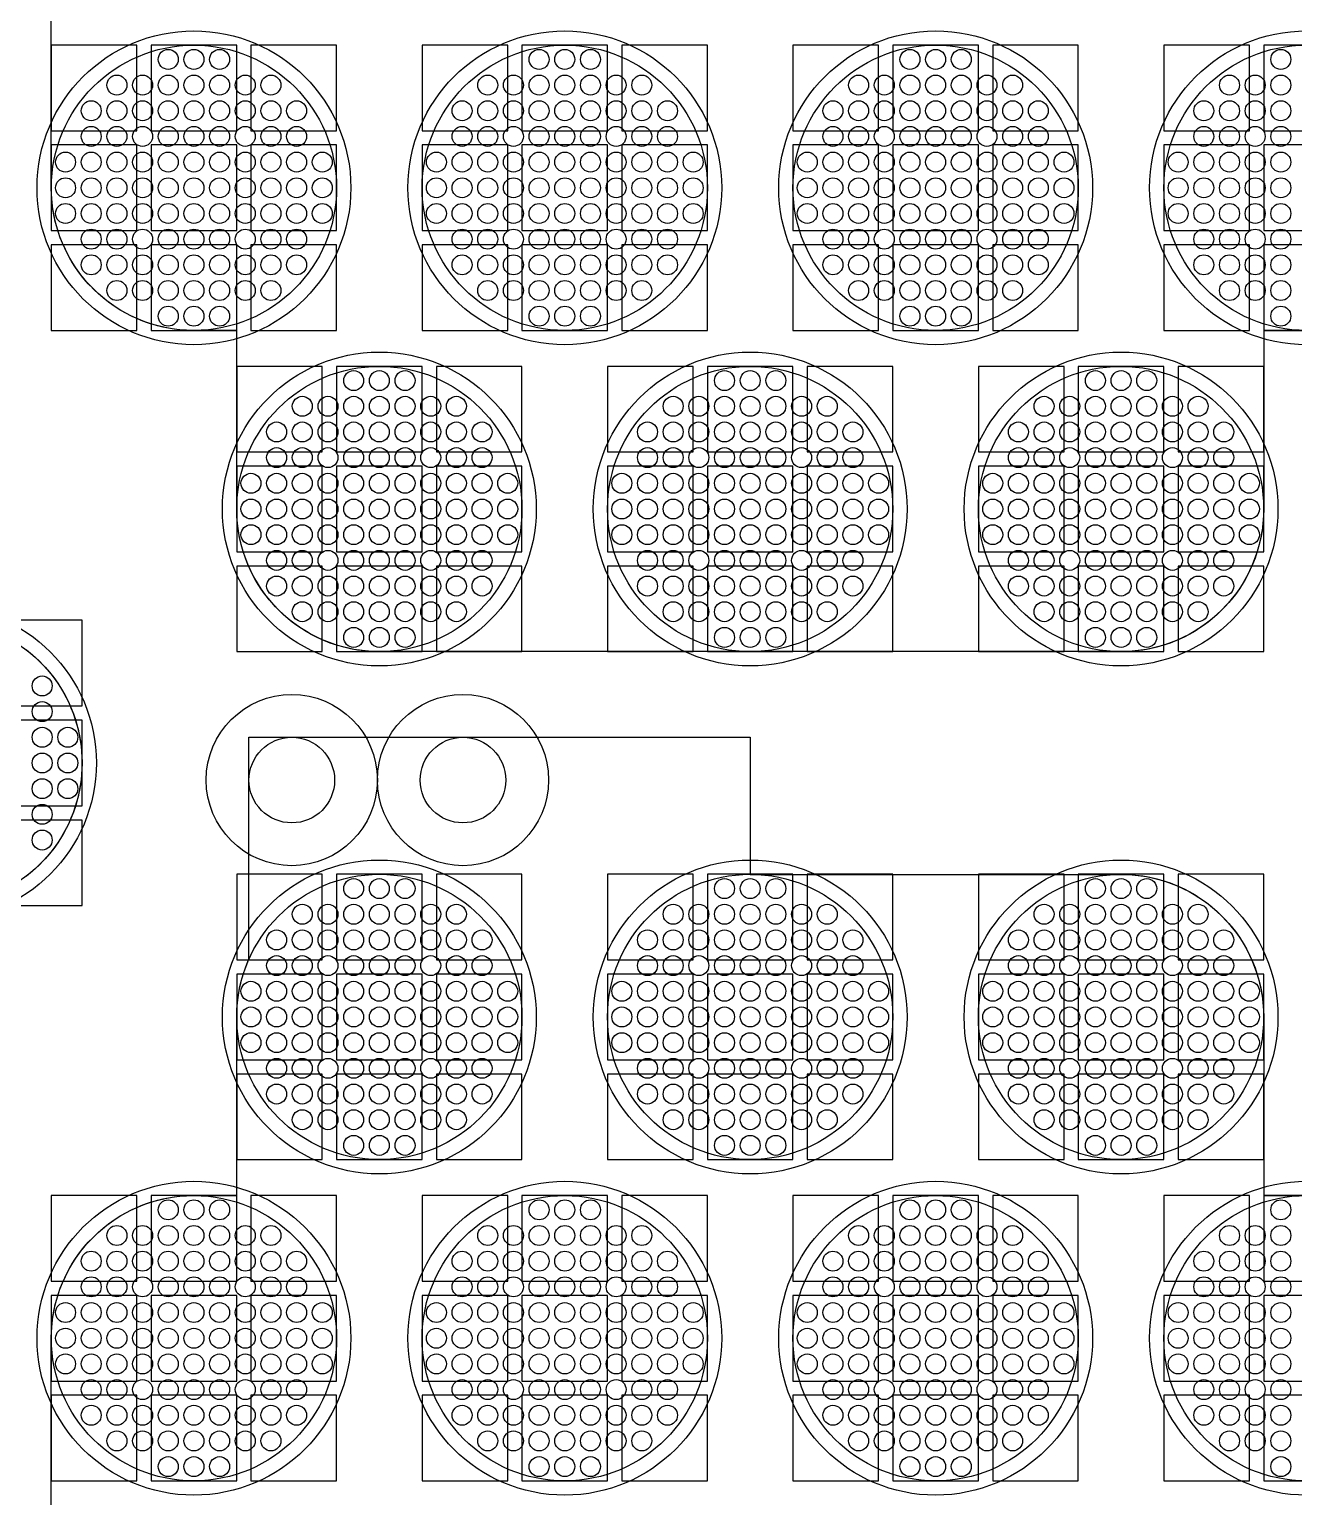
# Model space of a CAD drawing. Extents: x -49 to 54, y -38 to 38.
# Drawn here: x 5.64 to 10.07, y -26.14 to -20.99 of the extents above; entities that cross this region are included whole.
import ezdxf

# ---------------------------------------------------------------- set-up
doc = ezdxf.new("R2010")
doc.units = 0
for name, color, linetype in [('ADHESIVE_VIA_OPENINGS', 30, 'CONTINUOUS'), ('BACK_LAYER', 5, 'CONTINUOUS'), ('COND_LAYER_LOWER_ELECTRODE', 6, 'CONTINUOUS'), ('CONDUCTIVE_LAYER_BACK_LAYER', 2, 'CONTINUOUS'), ('EMITTER', 3, 'CONTINUOUS'), ('LOWER_ELECTRODE', 1, 'CONTINUOUS'), ('SUBSTRATE_VIA', 4, 'CONTINUOUS')]:
    doc.layers.add(name, color=color, linetype=linetype)

msp = doc.modelspace()

# ---------------------------------------------------------------- linework, layer by layer
at = {"layer": 'ADHESIVE_VIA_OPENINGS'}
for centre in [(6.5559, -23.6238), (7.1559, -23.6238)]:
    msp.add_circle(centre, 0.3, dxfattribs=at)
at = {"layer": 'BACK_LAYER'}
for points in [[(5.7128, -21.3479), (6.0128, -21.3479), (6.0128, -21.0479), (5.7128, -21.0479)], [(6.0628, -21.3479), (6.3628, -21.3479), (6.3628, -21.0479), (6.0628, -21.0479)], [(6.4128, -21.3479), (6.7128, -21.3479), (6.7128, -21.0479), (6.4128, -21.0479)], [(7.0128, -21.3479), (7.3128, -21.3479), (7.3128, -21.0479), (7.0128, -21.0479)], [(7.3628, -21.3479), (7.6628, -21.3479), (7.6628, -21.0479), (7.3628, -21.0479)], [(7.7128, -21.3479), (8.0128, -21.3479), (8.0128, -21.0479), (7.7128, -21.0479)], [(8.3128, -21.3479), (8.6128, -21.3479), (8.6128, -21.0479), (8.3128, -21.0479)], [(8.6628, -21.3479), (8.9628, -21.3479), (8.9628, -21.0479), (8.6628, -21.0479)], [(9.0128, -21.3479), (9.3128, -21.3479), (9.3128, -21.0479), (9.0128, -21.0479)], [(9.6128, -21.3479), (9.9128, -21.3479), (9.9128, -21.0479), (9.6128, -21.0479)], [(9.9628, -21.3479), (10.2628, -21.3479), (10.2628, -21.0479), (9.9628, -21.0479)], [(5.7128, -21.6979), (6.0128, -21.6979), (6.0128, -21.3979), (5.7128, -21.3979)], [(6.0628, -21.6979), (6.3628, -21.6979), (6.3628, -21.3979), (6.0628, -21.3979)], [(6.4128, -21.6979), (6.7128, -21.6979), (6.7128, -21.3979), (6.4128, -21.3979)], [(7.0128, -21.6979), (7.3128, -21.6979), (7.3128, -21.3979), (7.0128, -21.3979)], [(7.3628, -21.6979), (7.6628, -21.6979), (7.6628, -21.3979), (7.3628, -21.3979)], [(7.7128, -21.6979), (8.0128, -21.6979), (8.0128, -21.3979), (7.7128, -21.3979)], [(8.3128, -21.6979), (8.6128, -21.6979), (8.6128, -21.3979), (8.3128, -21.3979)], [(8.6628, -21.6979), (8.9628, -21.6979), (8.9628, -21.3979), (8.6628, -21.3979)], [(9.0128, -21.6979), (9.3128, -21.6979), (9.3128, -21.3979), (9.0128, -21.3979)], [(9.6128, -21.6979), (9.9128, -21.6979), (9.9128, -21.3979), (9.6128, -21.3979)], [(9.9628, -21.6979), (10.2628, -21.6979), (10.2628, -21.3979), (9.9628, -21.3979)], [(5.7128, -22.0479), (6.0128, -22.0479), (6.0128, -21.7479), (5.7128, -21.7479)], [(6.0628, -22.0479), (6.3628, -22.0479), (6.3628, -21.7479), (6.0628, -21.7479)], [(6.4128, -22.0479), (6.7128, -22.0479), (6.7128, -21.7479), (6.4128, -21.7479)], [(7.0128, -22.0479), (7.3128, -22.0479), (7.3128, -21.7479), (7.0128, -21.7479)], [(7.3628, -22.0479), (7.6628, -22.0479), (7.6628, -21.7479), (7.3628, -21.7479)], [(7.7128, -22.0479), (8.0128, -22.0479), (8.0128, -21.7479), (7.7128, -21.7479)], [(8.3128, -22.0479), (8.6128, -22.0479), (8.6128, -21.7479), (8.3128, -21.7479)], [(8.6628, -22.0479), (8.9628, -22.0479), (8.9628, -21.7479), (8.6628, -21.7479)], [(9.0128, -22.0479), (9.3128, -22.0479), (9.3128, -21.7479), (9.0128, -21.7479)], [(9.6128, -22.0479), (9.9128, -22.0479), (9.9128, -21.7479), (9.6128, -21.7479)], [(9.9628, -22.0479), (10.2628, -22.0479), (10.2628, -21.7479), (9.9628, -21.7479)], [(6.3628, -22.4737), (6.6628, -22.4737), (6.6628, -22.1737), (6.3628, -22.1737)], [(6.7128, -22.4737), (7.0128, -22.4737), (7.0128, -22.1737), (6.7128, -22.1737)], [(7.0628, -22.4737), (7.3628, -22.4737), (7.3628, -22.1737), (7.0628, -22.1737)], [(7.6628, -22.4737), (7.9628, -22.4737), (7.9628, -22.1737), (7.6628, -22.1737)], [(8.0128, -22.4737), (8.3128, -22.4737), (8.3128, -22.1737), (8.0128, -22.1737)], [(8.3628, -22.4737), (8.6628, -22.4737), (8.6628, -22.1737), (8.3628, -22.1737)], [(8.9628, -22.4737), (9.2628, -22.4737), (9.2628, -22.1737), (8.9628, -22.1737)], [(9.3128, -22.4737), (9.6128, -22.4737), (9.6128, -22.1737), (9.3128, -22.1737)], [(9.6628, -22.4737), (9.9628, -22.4737), (9.9628, -22.1737), (9.6628, -22.1737)], [(6.3628, -22.8237), (6.6628, -22.8237), (6.6628, -22.5237), (6.3628, -22.5237)], [(6.7128, -22.8237), (7.0128, -22.8237), (7.0128, -22.5237), (6.7128, -22.5237)], [(7.0628, -22.8237), (7.3628, -22.8237), (7.3628, -22.5237), (7.0628, -22.5237)], [(7.6628, -22.8237), (7.9628, -22.8237), (7.9628, -22.5237), (7.6628, -22.5237)], [(8.0128, -22.8237), (8.3128, -22.8237), (8.3128, -22.5237), (8.0128, -22.5237)], [(8.3628, -22.8237), (8.6628, -22.8237), (8.6628, -22.5237), (8.3628, -22.5237)], [(8.9628, -22.8237), (9.2628, -22.8237), (9.2628, -22.5237), (8.9628, -22.5237)], [(9.3128, -22.8237), (9.6128, -22.8237), (9.6128, -22.5237), (9.3128, -22.5237)], [(9.6628, -22.8237), (9.9628, -22.8237), (9.9628, -22.5237), (9.6628, -22.5237)], [(6.3628, -23.1737), (6.6628, -23.1737), (6.6628, -22.8737), (6.3628, -22.8737)], [(6.7128, -23.1737), (7.0128, -23.1737), (7.0128, -22.8737), (6.7128, -22.8737)], [(7.0628, -23.1737), (7.3628, -23.1737), (7.3628, -22.8737), (7.0628, -22.8737)], [(7.6628, -23.1737), (7.9628, -23.1737), (7.9628, -22.8737), (7.6628, -22.8737)], [(8.0128, -23.1737), (8.3128, -23.1737), (8.3128, -22.8737), (8.0128, -22.8737)], [(8.3628, -23.1737), (8.6628, -23.1737), (8.6628, -22.8737), (8.3628, -22.8737)], [(8.9628, -23.1737), (9.2628, -23.1737), (9.2628, -22.8737), (8.9628, -22.8737)], [(9.3128, -23.1737), (9.6128, -23.1737), (9.6128, -22.8737), (9.3128, -22.8737)], [(9.6628, -23.1737), (9.9628, -23.1737), (9.9628, -22.8737), (9.6628, -22.8737)], [(5.5209, -23.3639), (5.8209, -23.3639), (5.8209, -23.0639), (5.5209, -23.0639)], [(5.5209, -23.7139), (5.8209, -23.7139), (5.8209, -23.4139), (5.5209, -23.4139)], [(5.5209, -24.0639), (5.8209, -24.0639), (5.8209, -23.7639), (5.5209, -23.7639)], [(6.3628, -24.2541), (6.6628, -24.2541), (6.6628, -23.9541), (6.3628, -23.9541)], [(6.7128, -24.2541), (7.0128, -24.2541), (7.0128, -23.9541), (6.7128, -23.9541)], [(7.0628, -24.2541), (7.3628, -24.2541), (7.3628, -23.9541), (7.0628, -23.9541)], [(7.6628, -24.2541), (7.9628, -24.2541), (7.9628, -23.9541), (7.6628, -23.9541)], [(8.0128, -24.2541), (8.3128, -24.2541), (8.3128, -23.9541), (8.0128, -23.9541)], [(8.3628, -24.2541), (8.6628, -24.2541), (8.6628, -23.9541), (8.3628, -23.9541)], [(8.9628, -24.2541), (9.2628, -24.2541), (9.2628, -23.9541), (8.9628, -23.9541)], [(9.3128, -24.2541), (9.6128, -24.2541), (9.6128, -23.9541), (9.3128, -23.9541)], [(9.6628, -24.2541), (9.9628, -24.2541), (9.9628, -23.9541), (9.6628, -23.9541)], [(6.3628, -24.6041), (6.6628, -24.6041), (6.6628, -24.3041), (6.3628, -24.3041)], [(6.7128, -24.6041), (7.0128, -24.6041), (7.0128, -24.3041), (6.7128, -24.3041)], [(7.0628, -24.6041), (7.3628, -24.6041), (7.3628, -24.3041), (7.0628, -24.3041)], [(7.6628, -24.6041), (7.9628, -24.6041), (7.9628, -24.3041), (7.6628, -24.3041)], [(8.0128, -24.6041), (8.3128, -24.6041), (8.3128, -24.3041), (8.0128, -24.3041)], [(8.3628, -24.6041), (8.6628, -24.6041), (8.6628, -24.3041), (8.3628, -24.3041)], [(8.9628, -24.6041), (9.2628, -24.6041), (9.2628, -24.3041), (8.9628, -24.3041)], [(9.3128, -24.6041), (9.6128, -24.6041), (9.6128, -24.3041), (9.3128, -24.3041)], [(9.6628, -24.6041), (9.9628, -24.6041), (9.9628, -24.3041), (9.6628, -24.3041)], [(6.3628, -24.9541), (6.6628, -24.9541), (6.6628, -24.6541), (6.3628, -24.6541)], [(6.7128, -24.9541), (7.0128, -24.9541), (7.0128, -24.6541), (6.7128, -24.6541)], [(7.0628, -24.9541), (7.3628, -24.9541), (7.3628, -24.6541), (7.0628, -24.6541)], [(7.6628, -24.9541), (7.9628, -24.9541), (7.9628, -24.6541), (7.6628, -24.6541)], [(8.0128, -24.9541), (8.3128, -24.9541), (8.3128, -24.6541), (8.0128, -24.6541)], [(8.3628, -24.9541), (8.6628, -24.9541), (8.6628, -24.6541), (8.3628, -24.6541)], [(8.9628, -24.9541), (9.2628, -24.9541), (9.2628, -24.6541), (8.9628, -24.6541)], [(9.3128, -24.9541), (9.6128, -24.9541), (9.6128, -24.6541), (9.3128, -24.6541)], [(9.6628, -24.9541), (9.9628, -24.9541), (9.9628, -24.6541), (9.6628, -24.6541)], [(5.7128, -25.38), (6.0128, -25.38), (6.0128, -25.08), (5.7128, -25.08)], [(6.0628, -25.38), (6.3628, -25.38), (6.3628, -25.08), (6.0628, -25.08)], [(6.4128, -25.38), (6.7128, -25.38), (6.7128, -25.08), (6.4128, -25.08)], [(7.0128, -25.38), (7.3128, -25.38), (7.3128, -25.08), (7.0128, -25.08)], [(7.3628, -25.38), (7.6628, -25.38), (7.6628, -25.08), (7.3628, -25.08)], [(7.7128, -25.38), (8.0128, -25.38), (8.0128, -25.08), (7.7128, -25.08)], [(8.3128, -25.38), (8.6128, -25.38), (8.6128, -25.08), (8.3128, -25.08)], [(8.6628, -25.38), (8.9628, -25.38), (8.9628, -25.08), (8.6628, -25.08)], [(9.0128, -25.38), (9.3128, -25.38), (9.3128, -25.08), (9.0128, -25.08)], [(9.6128, -25.38), (9.9128, -25.38), (9.9128, -25.08), (9.6128, -25.08)], [(9.9628, -25.38), (10.2628, -25.38), (10.2628, -25.08), (9.9628, -25.08)], [(5.7128, -25.73), (6.0128, -25.73), (6.0128, -25.43), (5.7128, -25.43)], [(6.0628, -25.73), (6.3628, -25.73), (6.3628, -25.43), (6.0628, -25.43)], [(6.4128, -25.73), (6.7128, -25.73), (6.7128, -25.43), (6.4128, -25.43)], [(7.0128, -25.73), (7.3128, -25.73), (7.3128, -25.43), (7.0128, -25.43)], [(7.3628, -25.73), (7.6628, -25.73), (7.6628, -25.43), (7.3628, -25.43)], [(7.7128, -25.73), (8.0128, -25.73), (8.0128, -25.43), (7.7128, -25.43)], [(8.3128, -25.73), (8.6128, -25.73), (8.6128, -25.43), (8.3128, -25.43)], [(8.6628, -25.73), (8.9628, -25.73), (8.9628, -25.43), (8.6628, -25.43)], [(9.0128, -25.73), (9.3128, -25.73), (9.3128, -25.43), (9.0128, -25.43)], [(9.6128, -25.73), (9.9128, -25.73), (9.9128, -25.43), (9.6128, -25.43)], [(9.9628, -25.73), (10.2628, -25.73), (10.2628, -25.43), (9.9628, -25.43)], [(5.7128, -26.08), (6.0128, -26.08), (6.0128, -25.78), (5.7128, -25.78)], [(6.0628, -26.08), (6.3628, -26.08), (6.3628, -25.78), (6.0628, -25.78)], [(6.4128, -26.08), (6.7128, -26.08), (6.7128, -25.78), (6.4128, -25.78)], [(7.0128, -26.08), (7.3128, -26.08), (7.3128, -25.78), (7.0128, -25.78)], [(7.3628, -26.08), (7.6628, -26.08), (7.6628, -25.78), (7.3628, -25.78)], [(7.7128, -26.08), (8.0128, -26.08), (8.0128, -25.78), (7.7128, -25.78)], [(8.3128, -26.08), (8.6128, -26.08), (8.6128, -25.78), (8.3128, -25.78)], [(8.6628, -26.08), (8.9628, -26.08), (8.9628, -25.78), (8.6628, -25.78)], [(9.0128, -26.08), (9.3128, -26.08), (9.3128, -25.78), (9.0128, -25.78)], [(9.6128, -26.08), (9.9128, -26.08), (9.9128, -25.78), (9.6128, -25.78)], [(9.9628, -26.08), (10.2628, -26.08), (10.2628, -25.78), (9.9628, -25.78)]]:
    msp.add_lwpolyline(points, close=True, dxfattribs=at)
at = {"layer": 'COND_LAYER_LOWER_ELECTRODE'}
for centre in [(6.2128, -21.5479), (7.5128, -21.5479), (8.8128, -21.5479), (10.1128, -21.5479), (6.8628, -22.6737), (8.1628, -22.6737), (9.4628, -22.6737), (5.3209, -23.5639), (6.8628, -24.4541), (8.1628, -24.4541), (9.4628, -24.4541), (6.2128, -25.58), (7.5128, -25.58), (8.8128, -25.58), (10.1128, -25.58)]:
    msp.add_circle(centre, 0.55, dxfattribs=at)
at = {"layer": 'CONDUCTIVE_LAYER_BACK_LAYER'}
for points in [[(10.1227, -22.0478), (9.9628, -22.0478), (9.9628, -22.6737), (9.9624, -22.6936), (9.9612, -22.7135), (9.9592, -22.7333), (9.9565, -22.7529), (9.9529, -22.7725), (9.9486, -22.7919), (9.9435, -22.8111), (9.9377, -22.8301), (9.9311, -22.8489), (9.9238, -22.8674), (9.9157, -22.8856), (9.9069, -22.9034), (9.8974, -22.9209), (9.8873, -22.938), (9.8764, -22.9546), (9.8649, -22.9708), (9.8528, -22.9866), (9.8401, -23.0019), (9.8267, -23.0166), (9.8128, -23.0308), (9.7983, -23.0444), (9.7833, -23.0575), (9.7678, -23.0699), (9.7518, -23.0817), (9.7354, -23.0929), (9.7185, -23.1034), (9.7012, -23.1132), (9.6836, -23.1224), (9.6656, -23.1308), (9.6472, -23.1385), (9.6286, -23.1455), (9.6097, -23.1517), (9.5906, -23.1571), (9.5713, -23.1618), (9.5518, -23.1658), (9.5322, -23.1689), (9.5124, -23.1713), (9.4926, -23.1729), (9.4727, -23.1736), (6.8528, -23.1736), (6.833, -23.1729), (6.8132, -23.1713), (6.7934, -23.1689), (6.7738, -23.1658), (6.7543, -23.1618), (6.735, -23.1571), (6.7159, -23.1517), (6.697, -23.1455), (6.6784, -23.1385), (6.66, -23.1308), (6.642, -23.1224), (6.6244, -23.1132), (6.6071, -23.1034), (6.5902, -23.0929), (6.5737, -23.0817), (6.5578, -23.0699), (6.5422, -23.0575), (6.5272, -23.0444), (6.5128, -23.0308), (6.4988, -23.0166), (6.4855, -23.0019), (6.4728, -22.9866), (6.4606, -22.9708), (6.4491, -22.9546), (6.4383, -22.938), (6.4281, -22.9209), (6.4186, -22.9034), (6.4099, -22.8856), (6.4018, -22.8674), (6.3945, -22.8489), (6.3879, -22.8301), (6.382, -22.8111), (6.377, -22.7919), (6.3726, -22.7725), (6.3691, -22.7529), (6.3663, -22.7333), (6.3644, -22.7135), (6.3632, -22.6936), (6.3628, -22.6737), (6.3628, -22.0478), (6.2028, -22.0478), (6.183, -22.047), (6.1632, -22.0454), (6.1434, -22.0431), (6.1238, -22.0399), (6.1043, -22.036), (6.085, -22.0313), (6.0659, -22.0258), (6.047, -22.0196), (6.0284, -22.0127), (6.01, -22.005), (5.992, -21.9965), (5.9744, -21.9874), (5.9571, -21.9776), (5.9402, -21.9671), (5.9237, -21.9559), (5.9078, -21.9441), (5.8922, -21.9316), (5.8772, -21.9186), (5.8628, -21.905), (5.8488, -21.8908), (5.8355, -21.876), (5.8228, -21.8608), (5.8106, -21.845), (5.7991, -21.8288), (5.7883, -21.8121), (5.7781, -21.795), (5.7686, -21.7776), (5.7599, -21.7597), (5.7518, -21.7415), (5.7445, -21.7231), (5.7379, -21.7043), (5.732, -21.6853), (5.727, -21.6661), (5.7226, -21.6467), (5.7191, -21.6271), (5.7163, -21.6074), (5.7144, -21.5876), (5.7132, -21.5678), (5.7128, -21.5479), (5.7128, -20.922)], [(5.626, -23.1678), (5.6415, -23.1802), (5.6565, -23.1933), (5.671, -23.2069), (5.6849, -23.2211), (5.6982, -23.2358), (5.711, -23.2511), (5.7231, -23.2668), (5.7346, -23.2831), (5.7454, -23.2997), (5.7556, -23.3168), (5.7651, -23.3343), (5.7738, -23.3521), (5.7819, -23.3703), (5.7892, -23.3888), (5.7958, -23.4075), (5.8017, -23.4265), (5.8068, -23.4458), (5.8111, -23.4652), (5.8146, -23.4847), (5.8174, -23.5044), (5.8193, -23.5242), (5.8205, -23.5441), (5.8209, -23.5639), (5.8205, -23.5838), (5.8193, -23.6037), (5.8174, -23.6234), (5.8146, -23.6431), (5.8111, -23.6627), (5.8068, -23.6821), (5.8017, -23.7013), (5.7958, -23.7203), (5.7892, -23.7391), (5.7819, -23.7576), (5.7738, -23.7757), (5.7651, -23.7936), (5.7556, -23.8111), (5.7454, -23.8281), (5.7346, -23.8448), (5.7231, -23.861), (5.711, -23.8768), (5.6982, -23.8921), (5.6849, -23.9068), (5.671, -23.921), (5.6565, -23.9346), (5.6415, -23.9477), (5.626, -23.9601)], [(5.7128, -26.2059), (5.7128, -25.58), (5.7132, -25.5601), (5.7144, -25.5402), (5.7163, -25.5205), (5.7191, -25.5008), (5.7226, -25.4812), (5.727, -25.4618), (5.732, -25.4426), (5.7379, -25.4236), (5.7445, -25.4048), (5.7518, -25.3863), (5.7599, -25.3682), (5.7686, -25.3503), (5.7781, -25.3328), (5.7883, -25.3158), (5.7991, -25.2991), (5.8106, -25.2829), (5.8228, -25.2671), (5.8355, -25.2519), (5.8488, -25.2371), (5.8628, -25.2229), (5.8772, -25.2093), (5.8922, -25.1962), (5.9078, -25.1838), (5.9237, -25.172), (5.9402, -25.1608), (5.9571, -25.1503), (5.9744, -25.1405), (5.992, -25.1313), (6.01, -25.1229), (6.0284, -25.1152), (6.047, -25.1083), (6.0659, -25.102), (6.085, -25.0966), (6.1043, -25.0919), (6.1238, -25.0879), (6.1434, -25.0848), (6.1632, -25.0824), (6.183, -25.0809), (6.2028, -25.0801), (6.3628, -25.0801), (6.3628, -24.4541), (6.3632, -24.4343), (6.3644, -24.4144), (6.3663, -24.3946), (6.3691, -24.3749), (6.3726, -24.3554), (6.377, -24.336), (6.382, -24.3167), (6.3879, -24.2977), (6.3945, -24.279), (6.4018, -24.2605), (6.4059, -24.2514), (6.4059, -23.4738), (8.1628, -23.4738), (8.1628, -23.9542), (9.4727, -23.9542), (9.4926, -23.955), (9.5124, -23.9566), (9.5322, -23.959), (9.5518, -23.9621), (9.5713, -23.966), (9.5906, -23.9707), (9.6097, -23.9762), (9.6286, -23.9824), (9.6472, -23.9894), (9.6656, -23.9971), (9.6836, -24.0055), (9.7012, -24.0146), (9.7185, -24.0245), (9.7354, -24.035), (9.7518, -24.0461), (9.7678, -24.058), (9.7833, -24.0704), (9.7983, -24.0834), (9.8128, -24.0971), (9.8267, -24.1113), (9.8401, -24.126), (9.8528, -24.1413), (9.8649, -24.157), (9.8764, -24.1733), (9.8873, -24.1899), (9.8974, -24.207), (9.9069, -24.2245), (9.9157, -24.2423), (9.9238, -24.2605), (9.9311, -24.279), (9.9377, -24.2977), (9.9435, -24.3167), (9.9486, -24.336), (9.9529, -24.3554), (9.9565, -24.3749), (9.9592, -24.3946), (9.9612, -24.4144), (9.9624, -24.4343), (9.9628, -24.4541), (9.9628, -25.0801), (10.1227, -25.0801)]]:
    msp.add_lwpolyline(points, dxfattribs=at)
at = {"layer": 'EMITTER'}
for centre in [(6.2128, -21.5479), (7.5128, -21.5479), (8.8128, -21.5479), (10.1128, -21.5479), (6.8628, -22.6737), (8.1628, -22.6737), (9.4628, -22.6737), (5.3209, -23.5639), (6.8628, -24.4541), (8.1628, -24.4541), (9.4628, -24.4541), (6.2128, -25.58), (7.5128, -25.58), (8.8128, -25.58), (10.1128, -25.58)]:
    msp.add_circle(centre, 0.5, dxfattribs=at)
at = {"layer": 'LOWER_ELECTRODE'}
for centre in [(6.1228, -21.0979), (6.2128, -21.0979), (6.3028, -21.0979), (7.4228, -21.0979), (7.5128, -21.0979), (7.6028, -21.0979), (8.7228, -21.0979), (8.8128, -21.0979), (8.9028, -21.0979), (10.0228, -21.0979), (5.9428, -21.1879), (6.0328, -21.1879), (6.1228, -21.1879), (6.2128, -21.1879), (6.3028, -21.1879), (6.3928, -21.1879), (6.4828, -21.1879), (7.2428, -21.1879), (7.3328, -21.1879), (7.4228, -21.1879), (7.5128, -21.1879), (7.6028, -21.1879), (7.6928, -21.1879), (7.7828, -21.1879), (8.5428, -21.1879), (8.6328, -21.1879), (8.7228, -21.1879), (8.8128, -21.1879), (8.9028, -21.1879), (8.9928, -21.1879), (9.0828, -21.1879), (9.8428, -21.1879), (9.9328, -21.1879), (10.0228, -21.1879), (5.8528, -21.2779), (5.9428, -21.2779), (6.0328, -21.2779), (6.1228, -21.2779), (6.2128, -21.2779), (6.3028, -21.2779), (6.3928, -21.2779), (6.4828, -21.2779), (6.5728, -21.2779), (7.1528, -21.2779), (7.2428, -21.2779), (7.3328, -21.2779), (7.4228, -21.2779), (7.5128, -21.2779), (7.6028, -21.2779), (7.6928, -21.2779), (7.7828, -21.2779), (7.8728, -21.2779), (8.4528, -21.2779), (8.5428, -21.2779), (8.6328, -21.2779), (8.7228, -21.2779), (8.8128, -21.2779), (8.9028, -21.2779), (8.9928, -21.2779), (9.0828, -21.2779), (9.1728, -21.2779), (9.7528, -21.2779), (9.8428, -21.2779), (9.9328, -21.2779), (10.0228, -21.2779), (5.8528, -21.3679), (5.9428, -21.3679), (6.0328, -21.3679), (6.1228, -21.3679), (6.2128, -21.3679), (6.3028, -21.3679), (6.3928, -21.3679), (6.4828, -21.3679), (6.5728, -21.3679), (7.1528, -21.3679), (7.2428, -21.3679), (7.3328, -21.3679), (7.4228, -21.3679), (7.5128, -21.3679), (7.6028, -21.3679), (7.6928, -21.3679), (7.7828, -21.3679), (7.8728, -21.3679), (8.4528, -21.3679), (8.5428, -21.3679), (8.6328, -21.3679), (8.7228, -21.3679), (8.8128, -21.3679), (8.9028, -21.3679), (8.9928, -21.3679), (9.0828, -21.3679), (9.1728, -21.3679), (9.7528, -21.3679), (9.8428, -21.3679), (9.9328, -21.3679), (10.0228, -21.3679), (5.7628, -21.4579), (5.8528, -21.4579), (5.9428, -21.4579), (6.0328, -21.4579), (6.1228, -21.4579), (6.2128, -21.4579), (6.3028, -21.4579), (6.3928, -21.4579), (6.4828, -21.4579), (6.5728, -21.4579), (6.6628, -21.4579), (7.0628, -21.4579), (7.1528, -21.4579), (7.2428, -21.4579), (7.3328, -21.4579), (7.4228, -21.4579), (7.5128, -21.4579), (7.6028, -21.4579), (7.6928, -21.4579), (7.7828, -21.4579), (7.8728, -21.4579), (7.9628, -21.4579), (8.3628, -21.4579), (8.4528, -21.4579), (8.5428, -21.4579), (8.6328, -21.4579), (8.7228, -21.4579), (8.8128, -21.4579), (8.9028, -21.4579), (8.9928, -21.4579), (9.0828, -21.4579), (9.1728, -21.4579), (9.2628, -21.4579), (9.6628, -21.4579), (9.7528, -21.4579), (9.8428, -21.4579), (9.9328, -21.4579), (10.0228, -21.4579), (5.7628, -21.5479), (5.8528, -21.5479), (5.9428, -21.5479), (6.0328, -21.5479), (6.1228, -21.5479), (6.2128, -21.5479), (6.3028, -21.5479), (6.3928, -21.5479), (6.4828, -21.5479), (6.5728, -21.5479), (6.6628, -21.5479), (7.0628, -21.5479), (7.1528, -21.5479), (7.2428, -21.5479), (7.3328, -21.5479), (7.4228, -21.5479), (7.5128, -21.5479), (7.6028, -21.5479), (7.6928, -21.5479), (7.7828, -21.5479), (7.8728, -21.5479), (7.9628, -21.5479), (8.3628, -21.5479), (8.4528, -21.5479), (8.5428, -21.5479), (8.6328, -21.5479), (8.7228, -21.5479), (8.8128, -21.5479), (8.9028, -21.5479), (8.9928, -21.5479), (9.0828, -21.5479), (9.1728, -21.5479), (9.2628, -21.5479), (9.6628, -21.5479), (9.7528, -21.5479), (9.8428, -21.5479), (9.9328, -21.5479), (10.0228, -21.5479), (5.7628, -21.6379), (5.8528, -21.6379), (5.9428, -21.6379), (6.0328, -21.6379), (6.1228, -21.6379), (6.2128, -21.6379), (6.3028, -21.6379), (6.3928, -21.6379), (6.4828, -21.6379), (6.5728, -21.6379), (6.6628, -21.6379), (7.0628, -21.6379), (7.1528, -21.6379), (7.2428, -21.6379), (7.3328, -21.6379), (7.4228, -21.6379), (7.5128, -21.6379), (7.6028, -21.6379), (7.6928, -21.6379), (7.7828, -21.6379), (7.8728, -21.6379), (7.9628, -21.6379), (8.3628, -21.6379), (8.4528, -21.6379), (8.5428, -21.6379), (8.6328, -21.6379), (8.7228, -21.6379), (8.8128, -21.6379), (8.9028, -21.6379), (8.9928, -21.6379), (9.0828, -21.6379), (9.1728, -21.6379), (9.2628, -21.6379), (9.6628, -21.6379), (9.7528, -21.6379), (9.8428, -21.6379), (9.9328, -21.6379), (10.0228, -21.6379), (5.8528, -21.7279), (5.9428, -21.7279), (6.0328, -21.7279), (6.1228, -21.7279), (6.2128, -21.7279), (6.3028, -21.7279), (6.3928, -21.7279), (6.4828, -21.7279), (6.5728, -21.7279), (7.1528, -21.7279), (7.2428, -21.7279), (7.3328, -21.7279), (7.4228, -21.7279), (7.5128, -21.7279), (7.6028, -21.7279), (7.6928, -21.7279), (7.7828, -21.7279), (7.8728, -21.7279), (8.4528, -21.7279), (8.5428, -21.7279), (8.6328, -21.7279), (8.7228, -21.7279), (8.8128, -21.7279), (8.9028, -21.7279), (8.9928, -21.7279), (9.0828, -21.7279), (9.1728, -21.7279), (9.7528, -21.7279), (9.8428, -21.7279), (9.9328, -21.7279), (10.0228, -21.7279), (5.8528, -21.8179), (5.9428, -21.8179), (6.0328, -21.8179), (6.1228, -21.8179), (6.2128, -21.8179), (6.3028, -21.8179), (6.3928, -21.8179), (6.4828, -21.8179), (6.5728, -21.8179), (7.1528, -21.8179), (7.2428, -21.8179), (7.3328, -21.8179), (7.4228, -21.8179), (7.5128, -21.8179), (7.6028, -21.8179), (7.6928, -21.8179), (7.7828, -21.8179), (7.8728, -21.8179), (8.4528, -21.8179), (8.5428, -21.8179), (8.6328, -21.8179), (8.7228, -21.8179), (8.8128, -21.8179), (8.9028, -21.8179), (8.9928, -21.8179), (9.0828, -21.8179), (9.1728, -21.8179), (9.7528, -21.8179), (9.8428, -21.8179), (9.9328, -21.8179), (10.0228, -21.8179), (5.9428, -21.9079), (6.0328, -21.9079), (6.1228, -21.9079), (6.2128, -21.9079), (6.3028, -21.9079), (6.3928, -21.9079), (6.4828, -21.9079), (7.2428, -21.9079), (7.3328, -21.9079), (7.4228, -21.9079), (7.5128, -21.9079), (7.6028, -21.9079), (7.6928, -21.9079), (7.7828, -21.9079), (8.5428, -21.9079), (8.6328, -21.9079), (8.7228, -21.9079), (8.8128, -21.9079), (8.9028, -21.9079), (8.9928, -21.9079), (9.0828, -21.9079), (9.8428, -21.9079), (9.9328, -21.9079), (10.0228, -21.9079), (6.1228, -21.9979), (6.2128, -21.9979), (6.3028, -21.9979), (7.4228, -21.9979), (7.5128, -21.9979), (7.6028, -21.9979), (8.7228, -21.9979), (8.8128, -21.9979), (8.9028, -21.9979), (10.0228, -21.9979), (6.7728, -22.2237), (6.8628, -22.2237), (6.9528, -22.2237), (8.0728, -22.2237), (8.1628, -22.2237), (8.2528, -22.2237), (9.3728, -22.2237), (9.4628, -22.2237), (9.5528, -22.2237), (6.5928, -22.3137), (6.6828, -22.3137), (6.7728, -22.3137), (6.8628, -22.3137), (6.9528, -22.3137), (7.0428, -22.3137), (7.1328, -22.3137), (7.8928, -22.3137), (7.9828, -22.3137), (8.0728, -22.3137), (8.1628, -22.3137), (8.2528, -22.3137), (8.3428, -22.3137), (8.4328, -22.3137), (9.1928, -22.3137), (9.2828, -22.3137), (9.3728, -22.3137), (9.4628, -22.3137), (9.5528, -22.3137), (9.6428, -22.3137), (9.7328, -22.3137), (6.5028, -22.4037), (6.5928, -22.4037), (6.6828, -22.4037), (6.7728, -22.4037), (6.8628, -22.4037), (6.9528, -22.4037), (7.0428, -22.4037), (7.1328, -22.4037), (7.2228, -22.4037), (7.8028, -22.4037), (7.8928, -22.4037), (7.9828, -22.4037), (8.0728, -22.4037), (8.1628, -22.4037), (8.2528, -22.4037), (8.3428, -22.4037), (8.4328, -22.4037), (8.5228, -22.4037), (9.1028, -22.4037), (9.1928, -22.4037), (9.2828, -22.4037), (9.3728, -22.4037), (9.4628, -22.4037), (9.5528, -22.4037), (9.6428, -22.4037), (9.7328, -22.4037), (9.8228, -22.4037), (6.5028, -22.4937), (6.5928, -22.4937), (6.6828, -22.4937), (6.7728, -22.4937), (6.8628, -22.4937), (6.9528, -22.4937), (7.0428, -22.4937), (7.1328, -22.4937), (7.2228, -22.4937), (7.8028, -22.4937), (7.8928, -22.4937), (7.9828, -22.4937), (8.0728, -22.4937), (8.1628, -22.4937), (8.2528, -22.4937), (8.3428, -22.4937), (8.4328, -22.4937), (8.5228, -22.4937), (9.1028, -22.4937), (9.1928, -22.4937), (9.2828, -22.4937), (9.3728, -22.4937), (9.4628, -22.4937), (9.5528, -22.4937), (9.6428, -22.4937), (9.7328, -22.4937), (9.8228, -22.4937), (6.4128, -22.5837), (6.5028, -22.5837), (6.5928, -22.5837), (6.6828, -22.5837), (6.7728, -22.5837), (6.8628, -22.5837), (6.9528, -22.5837), (7.0428, -22.5837), (7.1328, -22.5837), (7.2228, -22.5837), (7.3128, -22.5837), (7.7128, -22.5837), (7.8028, -22.5837), (7.8928, -22.5837), (7.9828, -22.5837), (8.0728, -22.5837), (8.1628, -22.5837), (8.2528, -22.5837), (8.3428, -22.5837), (8.4328, -22.5837), (8.5228, -22.5837), (8.6128, -22.5837), (9.0128, -22.5837), (9.1028, -22.5837), (9.1928, -22.5837), (9.2828, -22.5837), (9.3728, -22.5837), (9.4628, -22.5837), (9.5528, -22.5837), (9.6428, -22.5837), (9.7328, -22.5837), (9.8228, -22.5837), (9.9128, -22.5837), (6.4128, -22.6737), (6.5028, -22.6737), (6.5928, -22.6737), (6.6828, -22.6737), (6.7728, -22.6737), (6.8628, -22.6737), (6.9528, -22.6737), (7.0428, -22.6737), (7.1328, -22.6737), (7.2228, -22.6737), (7.3128, -22.6737), (7.7128, -22.6737), (7.8028, -22.6737), (7.8928, -22.6737), (7.9828, -22.6737), (8.0728, -22.6737), (8.1628, -22.6737), (8.2528, -22.6737), (8.3428, -22.6737), (8.4328, -22.6737), (8.5228, -22.6737), (8.6128, -22.6737), (9.0128, -22.6737), (9.1028, -22.6737), (9.1928, -22.6737), (9.2828, -22.6737), (9.3728, -22.6737), (9.4628, -22.6737), (9.5528, -22.6737), (9.6428, -22.6737), (9.7328, -22.6737), (9.8228, -22.6737), (9.9128, -22.6737), (6.4128, -22.7637), (6.5028, -22.7637), (6.5928, -22.7637), (6.6828, -22.7637), (6.7728, -22.7637), (6.8628, -22.7637), (6.9528, -22.7637), (7.0428, -22.7637), (7.1328, -22.7637), (7.2228, -22.7637), (7.3128, -22.7637), (7.7128, -22.7637), (7.8028, -22.7637), (7.8928, -22.7637), (7.9828, -22.7637), (8.0728, -22.7637), (8.1628, -22.7637), (8.2528, -22.7637), (8.3428, -22.7637), (8.4328, -22.7637), (8.5228, -22.7637), (8.6128, -22.7637), (9.0128, -22.7637), (9.1028, -22.7637), (9.1928, -22.7637), (9.2828, -22.7637), (9.3728, -22.7637), (9.4628, -22.7637), (9.5528, -22.7637), (9.6428, -22.7637), (9.7328, -22.7637), (9.8228, -22.7637), (9.9128, -22.7637), (6.5028, -22.8537), (6.5928, -22.8537), (6.6828, -22.8537), (6.7728, -22.8537), (6.8628, -22.8537), (6.9528, -22.8537), (7.0428, -22.8537), (7.1328, -22.8537), (7.2228, -22.8537), (7.8028, -22.8537), (7.8928, -22.8537), (7.9828, -22.8537), (8.0728, -22.8537), (8.1628, -22.8537), (8.2528, -22.8537), (8.3428, -22.8537), (8.4328, -22.8537), (8.5228, -22.8537), (9.1028, -22.8537), (9.1928, -22.8537), (9.2828, -22.8537), (9.3728, -22.8537), (9.4628, -22.8537), (9.5528, -22.8537), (9.6428, -22.8537), (9.7328, -22.8537), (9.8228, -22.8537), (6.5028, -22.9437), (6.5928, -22.9437), (6.6828, -22.9437), (6.7728, -22.9437), (6.8628, -22.9437), (6.9528, -22.9437), (7.0428, -22.9437), (7.1328, -22.9437), (7.2228, -22.9437), (7.8028, -22.9437), (7.8928, -22.9437), (7.9828, -22.9437), (8.0728, -22.9437), (8.1628, -22.9437), (8.2528, -22.9437), (8.3428, -22.9437), (8.4328, -22.9437), (8.5228, -22.9437), (9.1028, -22.9437), (9.1928, -22.9437), (9.2828, -22.9437), (9.3728, -22.9437), (9.4628, -22.9437), (9.5528, -22.9437), (9.6428, -22.9437), (9.7328, -22.9437), (9.8228, -22.9437), (6.5928, -23.0337), (6.6828, -23.0337), (6.7728, -23.0337), (6.8628, -23.0337), (6.9528, -23.0337), (7.0428, -23.0337), (7.1328, -23.0337), (7.8928, -23.0337), (7.9828, -23.0337), (8.0728, -23.0337), (8.1628, -23.0337), (8.2528, -23.0337), (8.3428, -23.0337), (8.4328, -23.0337), (9.1928, -23.0337), (9.2828, -23.0337), (9.3728, -23.0337), (9.4628, -23.0337), (9.5528, -23.0337), (9.6428, -23.0337), (9.7328, -23.0337), (6.7728, -23.1237), (6.8628, -23.1237), (6.9528, -23.1237), (8.0728, -23.1237), (8.1628, -23.1237), (8.2528, -23.1237), (9.3728, -23.1237), (9.4628, -23.1237), (9.5528, -23.1237), (5.6809, -23.2939), (5.6809, -23.3839), (5.6809, -23.4739), (5.7709, -23.4739), (5.6809, -23.5639), (5.7709, -23.5639), (5.6809, -23.6539), (5.7709, -23.6539), (5.6809, -23.7439), (5.6809, -23.8339), (6.7728, -24.0041), (6.8628, -24.0041), (6.9528, -24.0041), (8.0728, -24.0041), (8.1628, -24.0041), (8.2528, -24.0041), (9.3728, -24.0041), (9.4628, -24.0041), (9.5528, -24.0041), (6.5928, -24.0941), (6.6828, -24.0941), (6.7728, -24.0941), (6.8628, -24.0941), (6.9528, -24.0941), (7.0428, -24.0941), (7.1328, -24.0941), (7.8928, -24.0941), (7.9828, -24.0941), (8.0728, -24.0941), (8.1628, -24.0941), (8.2528, -24.0941), (8.3428, -24.0941), (8.4328, -24.0941), (9.1928, -24.0941), (9.2828, -24.0941), (9.3728, -24.0941), (9.4628, -24.0941), (9.5528, -24.0941), (9.6428, -24.0941), (9.7328, -24.0941), (6.5028, -24.1841), (6.5928, -24.1841), (6.6828, -24.1841), (6.7728, -24.1841), (6.8628, -24.1841), (6.9528, -24.1841), (7.0428, -24.1841), (7.1328, -24.1841), (7.2228, -24.1841), (7.8028, -24.1841), (7.8928, -24.1841), (7.9828, -24.1841), (8.0728, -24.1841), (8.1628, -24.1841), (8.2528, -24.1841), (8.3428, -24.1841), (8.4328, -24.1841), (8.5228, -24.1841), (9.1028, -24.1841), (9.1928, -24.1841), (9.2828, -24.1841), (9.3728, -24.1841), (9.4628, -24.1841), (9.5528, -24.1841), (9.6428, -24.1841), (9.7328, -24.1841), (9.8228, -24.1841), (6.5028, -24.2741), (6.5928, -24.2741), (6.6828, -24.2741), (6.7728, -24.2741), (6.8628, -24.2741), (6.9528, -24.2741), (7.0428, -24.2741), (7.1328, -24.2741), (7.2228, -24.2741), (7.8028, -24.2741), (7.8928, -24.2741), (7.9828, -24.2741), (8.0728, -24.2741), (8.1628, -24.2741), (8.2528, -24.2741), (8.3428, -24.2741), (8.4328, -24.2741), (8.5228, -24.2741), (9.1028, -24.2741), (9.1928, -24.2741), (9.2828, -24.2741), (9.3728, -24.2741), (9.4628, -24.2741), (9.5528, -24.2741), (9.6428, -24.2741), (9.7328, -24.2741), (9.8228, -24.2741), (6.4128, -24.3641), (6.5028, -24.3641), (6.5928, -24.3641), (6.6828, -24.3641), (6.7728, -24.3641), (6.8628, -24.3641), (6.9528, -24.3641), (7.0428, -24.3641), (7.1328, -24.3641), (7.2228, -24.3641), (7.3128, -24.3641), (7.7128, -24.3641), (7.8028, -24.3641), (7.8928, -24.3641), (7.9828, -24.3641), (8.0728, -24.3641), (8.1628, -24.3641), (8.2528, -24.3641), (8.3428, -24.3641), (8.4328, -24.3641), (8.5228, -24.3641), (8.6128, -24.3641), (9.0128, -24.3641), (9.1028, -24.3641), (9.1928, -24.3641), (9.2828, -24.3641), (9.3728, -24.3641), (9.4628, -24.3641), (9.5528, -24.3641), (9.6428, -24.3641), (9.7328, -24.3641), (9.8228, -24.3641), (9.9128, -24.3641), (6.4128, -24.4541), (6.5028, -24.4541), (6.5928, -24.4541), (6.6828, -24.4541), (6.7728, -24.4541), (6.8628, -24.4541), (6.9528, -24.4541), (7.0428, -24.4541), (7.1328, -24.4541), (7.2228, -24.4541), (7.3128, -24.4541), (7.7128, -24.4541), (7.8028, -24.4541), (7.8928, -24.4541), (7.9828, -24.4541), (8.0728, -24.4541), (8.1628, -24.4541), (8.2528, -24.4541), (8.3428, -24.4541), (8.4328, -24.4541), (8.5228, -24.4541), (8.6128, -24.4541), (9.0128, -24.4541), (9.1028, -24.4541), (9.1928, -24.4541), (9.2828, -24.4541), (9.3728, -24.4541), (9.4628, -24.4541), (9.5528, -24.4541), (9.6428, -24.4541), (9.7328, -24.4541), (9.8228, -24.4541), (9.9128, -24.4541), (6.4128, -24.5441), (6.5028, -24.5441), (6.5928, -24.5441), (6.6828, -24.5441), (6.7728, -24.5441), (6.8628, -24.5441), (6.9528, -24.5441), (7.0428, -24.5441), (7.1328, -24.5441), (7.2228, -24.5441), (7.3128, -24.5441), (7.7128, -24.5441), (7.8028, -24.5441), (7.8928, -24.5441), (7.9828, -24.5441), (8.0728, -24.5441), (8.1628, -24.5441), (8.2528, -24.5441), (8.3428, -24.5441), (8.4328, -24.5441), (8.5228, -24.5441), (8.6128, -24.5441), (9.0128, -24.5441), (9.1028, -24.5441), (9.1928, -24.5441), (9.2828, -24.5441), (9.3728, -24.5441), (9.4628, -24.5441), (9.5528, -24.5441), (9.6428, -24.5441), (9.7328, -24.5441), (9.8228, -24.5441), (9.9128, -24.5441), (6.5028, -24.6341), (6.5928, -24.6341), (6.6828, -24.6341), (6.7728, -24.6341), (6.8628, -24.6341), (6.9528, -24.6341), (7.0428, -24.6341), (7.1328, -24.6341), (7.2228, -24.6341), (7.8028, -24.6341), (7.8928, -24.6341), (7.9828, -24.6341), (8.0728, -24.6341), (8.1628, -24.6341), (8.2528, -24.6341), (8.3428, -24.6341), (8.4328, -24.6341), (8.5228, -24.6341), (9.1028, -24.6341), (9.1928, -24.6341), (9.2828, -24.6341), (9.3728, -24.6341), (9.4628, -24.6341), (9.5528, -24.6341), (9.6428, -24.6341), (9.7328, -24.6341), (9.8228, -24.6341), (6.5028, -24.7241), (6.5928, -24.7241), (6.6828, -24.7241), (6.7728, -24.7241), (6.8628, -24.7241), (6.9528, -24.7241), (7.0428, -24.7241), (7.1328, -24.7241), (7.2228, -24.7241), (7.8028, -24.7241), (7.8928, -24.7241), (7.9828, -24.7241), (8.0728, -24.7241), (8.1628, -24.7241), (8.2528, -24.7241), (8.3428, -24.7241), (8.4328, -24.7241), (8.5228, -24.7241), (9.1028, -24.7241), (9.1928, -24.7241), (9.2828, -24.7241), (9.3728, -24.7241), (9.4628, -24.7241), (9.5528, -24.7241), (9.6428, -24.7241), (9.7328, -24.7241), (9.8228, -24.7241), (6.5928, -24.8141), (6.6828, -24.8141), (6.7728, -24.8141), (6.8628, -24.8141), (6.9528, -24.8141), (7.0428, -24.8141), (7.1328, -24.8141), (7.8928, -24.8141), (7.9828, -24.8141), (8.0728, -24.8141), (8.1628, -24.8141), (8.2528, -24.8141), (8.3428, -24.8141), (8.4328, -24.8141), (9.1928, -24.8141), (9.2828, -24.8141), (9.3728, -24.8141), (9.4628, -24.8141), (9.5528, -24.8141), (9.6428, -24.8141), (9.7328, -24.8141), (6.7728, -24.9041), (6.8628, -24.9041), (6.9528, -24.9041), (8.0728, -24.9041), (8.1628, -24.9041), (8.2528, -24.9041), (9.3728, -24.9041), (9.4628, -24.9041), (9.5528, -24.9041), (6.1228, -25.13), (6.2128, -25.13), (6.3028, -25.13), (7.4228, -25.13), (7.5128, -25.13), (7.6028, -25.13), (8.7228, -25.13), (8.8128, -25.13), (8.9028, -25.13), (10.0228, -25.13), (5.9428, -25.22), (6.0328, -25.22), (6.1228, -25.22), (6.2128, -25.22), (6.3028, -25.22), (6.3928, -25.22), (6.4828, -25.22), (7.2428, -25.22), (7.3328, -25.22), (7.4228, -25.22), (7.5128, -25.22), (7.6028, -25.22), (7.6928, -25.22), (7.7828, -25.22), (8.5428, -25.22), (8.6328, -25.22), (8.7228, -25.22), (8.8128, -25.22), (8.9028, -25.22), (8.9928, -25.22), (9.0828, -25.22), (9.8428, -25.22), (9.9328, -25.22), (10.0228, -25.22), (5.8528, -25.31), (5.9428, -25.31), (6.0328, -25.31), (6.1228, -25.31), (6.2128, -25.31), (6.3028, -25.31), (6.3928, -25.31), (6.4828, -25.31), (6.5728, -25.31), (7.1528, -25.31), (7.2428, -25.31), (7.3328, -25.31), (7.4228, -25.31), (7.5128, -25.31), (7.6028, -25.31), (7.6928, -25.31), (7.7828, -25.31), (7.8728, -25.31), (8.4528, -25.31), (8.5428, -25.31), (8.6328, -25.31), (8.7228, -25.31), (8.8128, -25.31), (8.9028, -25.31), (8.9928, -25.31), (9.0828, -25.31), (9.1728, -25.31), (9.7528, -25.31), (9.8428, -25.31), (9.9328, -25.31), (10.0228, -25.31), (5.8528, -25.4), (5.9428, -25.4), (6.0328, -25.4), (6.1228, -25.4), (6.2128, -25.4), (6.3028, -25.4), (6.3928, -25.4), (6.4828, -25.4), (6.5728, -25.4), (7.1528, -25.4), (7.2428, -25.4), (7.3328, -25.4), (7.4228, -25.4), (7.5128, -25.4), (7.6028, -25.4), (7.6928, -25.4), (7.7828, -25.4), (7.8728, -25.4), (8.4528, -25.4), (8.5428, -25.4), (8.6328, -25.4), (8.7228, -25.4), (8.8128, -25.4), (8.9028, -25.4), (8.9928, -25.4), (9.0828, -25.4), (9.1728, -25.4), (9.7528, -25.4), (9.8428, -25.4), (9.9328, -25.4), (10.0228, -25.4), (5.7628, -25.49), (5.8528, -25.49), (5.9428, -25.49), (6.0328, -25.49), (6.1228, -25.49), (6.2128, -25.49), (6.3028, -25.49), (6.3928, -25.49), (6.4828, -25.49), (6.5728, -25.49), (6.6628, -25.49), (7.0628, -25.49), (7.1528, -25.49), (7.2428, -25.49), (7.3328, -25.49), (7.4228, -25.49), (7.5128, -25.49), (7.6028, -25.49), (7.6928, -25.49), (7.7828, -25.49), (7.8728, -25.49), (7.9628, -25.49), (8.3628, -25.49), (8.4528, -25.49), (8.5428, -25.49), (8.6328, -25.49), (8.7228, -25.49), (8.8128, -25.49), (8.9028, -25.49), (8.9928, -25.49), (9.0828, -25.49), (9.1728, -25.49), (9.2628, -25.49), (9.6628, -25.49), (9.7528, -25.49), (9.8428, -25.49), (9.9328, -25.49), (10.0228, -25.49), (5.7628, -25.58), (5.8528, -25.58), (5.9428, -25.58), (6.0328, -25.58), (6.1228, -25.58), (6.2128, -25.58), (6.3028, -25.58), (6.3928, -25.58), (6.4828, -25.58), (6.5728, -25.58), (6.6628, -25.58), (7.0628, -25.58), (7.1528, -25.58), (7.2428, -25.58), (7.3328, -25.58), (7.4228, -25.58), (7.5128, -25.58), (7.6028, -25.58), (7.6928, -25.58), (7.7828, -25.58), (7.8728, -25.58), (7.9628, -25.58), (8.3628, -25.58), (8.4528, -25.58), (8.5428, -25.58), (8.6328, -25.58), (8.7228, -25.58), (8.8128, -25.58), (8.9028, -25.58), (8.9928, -25.58), (9.0828, -25.58), (9.1728, -25.58), (9.2628, -25.58), (9.6628, -25.58), (9.7528, -25.58), (9.8428, -25.58), (9.9328, -25.58), (10.0228, -25.58), (5.7628, -25.67), (5.8528, -25.67), (5.9428, -25.67), (6.0328, -25.67), (6.1228, -25.67), (6.2128, -25.67), (6.3028, -25.67), (6.3928, -25.67), (6.4828, -25.67), (6.5728, -25.67), (6.6628, -25.67), (7.0628, -25.67), (7.1528, -25.67), (7.2428, -25.67), (7.3328, -25.67), (7.4228, -25.67), (7.5128, -25.67), (7.6028, -25.67), (7.6928, -25.67), (7.7828, -25.67), (7.8728, -25.67), (7.9628, -25.67), (8.3628, -25.67), (8.4528, -25.67), (8.5428, -25.67), (8.6328, -25.67), (8.7228, -25.67), (8.8128, -25.67), (8.9028, -25.67), (8.9928, -25.67), (9.0828, -25.67), (9.1728, -25.67), (9.2628, -25.67), (9.6628, -25.67), (9.7528, -25.67), (9.8428, -25.67), (9.9328, -25.67), (10.0228, -25.67), (5.8528, -25.76), (5.9428, -25.76), (6.0328, -25.76), (6.1228, -25.76), (6.2128, -25.76), (6.3028, -25.76), (6.3928, -25.76), (6.4828, -25.76), (6.5728, -25.76), (7.1528, -25.76), (7.2428, -25.76), (7.3328, -25.76), (7.4228, -25.76), (7.5128, -25.76), (7.6028, -25.76), (7.6928, -25.76), (7.7828, -25.76), (7.8728, -25.76), (8.4528, -25.76), (8.5428, -25.76), (8.6328, -25.76), (8.7228, -25.76), (8.8128, -25.76), (8.9028, -25.76), (8.9928, -25.76), (9.0828, -25.76), (9.1728, -25.76), (9.7528, -25.76), (9.8428, -25.76), (9.9328, -25.76), (10.0228, -25.76), (5.8528, -25.85), (5.9428, -25.85), (6.0328, -25.85), (6.1228, -25.85), (6.2128, -25.85), (6.3028, -25.85), (6.3928, -25.85), (6.4828, -25.85), (6.5728, -25.85), (7.1528, -25.85), (7.2428, -25.85), (7.3328, -25.85), (7.4228, -25.85), (7.5128, -25.85), (7.6028, -25.85), (7.6928, -25.85), (7.7828, -25.85), (7.8728, -25.85), (8.4528, -25.85), (8.5428, -25.85), (8.6328, -25.85), (8.7228, -25.85), (8.8128, -25.85), (8.9028, -25.85), (8.9928, -25.85), (9.0828, -25.85), (9.1728, -25.85), (9.7528, -25.85), (9.8428, -25.85), (9.9328, -25.85), (10.0228, -25.85), (5.9428, -25.94), (6.0328, -25.94), (6.1228, -25.94), (6.2128, -25.94), (6.3028, -25.94), (6.3928, -25.94), (6.4828, -25.94), (7.2428, -25.94), (7.3328, -25.94), (7.4228, -25.94), (7.5128, -25.94), (7.6028, -25.94), (7.6928, -25.94), (7.7828, -25.94), (8.5428, -25.94), (8.6328, -25.94), (8.7228, -25.94), (8.8128, -25.94), (8.9028, -25.94), (8.9928, -25.94), (9.0828, -25.94), (9.8428, -25.94), (9.9328, -25.94), (10.0228, -25.94), (6.1228, -26.03), (6.2128, -26.03), (6.3028, -26.03), (7.4228, -26.03), (7.5128, -26.03), (7.6028, -26.03), (8.7228, -26.03), (8.8128, -26.03), (8.9028, -26.03), (10.0228, -26.03)]:
    msp.add_circle(centre, 0.035, dxfattribs=at)
at = {"layer": 'SUBSTRATE_VIA'}
for centre in [(6.5559, -23.6238), (7.1559, -23.6238)]:
    msp.add_circle(centre, 0.15, dxfattribs=at)

doc.saveas('drawing.dxf')
